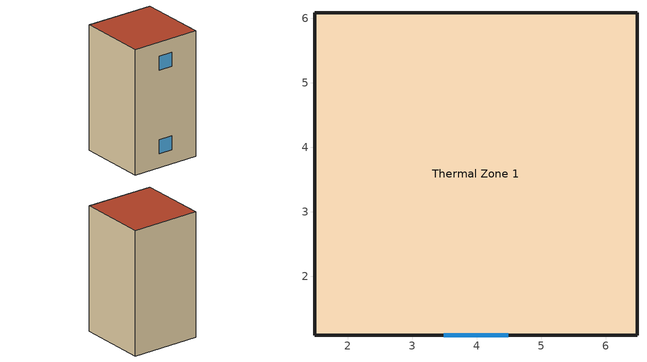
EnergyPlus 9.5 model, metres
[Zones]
Thermal Zone 1
 floor ground (CAD): 6.49,6.09 6.49,1.09 1.49,1.09 1.49,6.09 z0
 wall outside (CAD): 1.49,6.09 1.49,1.09 6.49,1.09 6.49,6.09 1.49,6.09 z0:9
 window (Interior Window): 3.49,1.09 4.49,1.09 z7:8; 3.49,1.09 4.49,1.09 z1:2
 roof outside (CAD): 6.49,1.09 6.49,6.09 1.49,6.09 1.49,1.09 z9
[Building]
Building 1
[Site:Location]
Tokio: Latitude {deg}=35.68; Longitude {deg}=139.77; Time Zone {hr}=9; Elevation {m}=0
[Site:WeatherStation]
Wind Sensor Height Above Ground {m}=10; Wind Speed Profile Exponent=0.14; Wind Speed Profile Boundary Layer Thickness {m}=270; Air Temperature Sensor Height Above Ground {m}=1.5
[Site:HeightVariation]
Wind Speed Profile Exponent=0.14; Wind Speed Profile Boundary Layer Thickness {m}=270; Air Temperature Gradient Coefficient {K/m}=0.0065
[Site:GroundTemperature:BuildingSurface]
25, 25, 25, 25, 25, 25, 25, 25, 25, 25, 25, 25
[Material]
CAD: Roughness=Rough; Thickness {m}=0.1; Conductivity {W/m-K}=2; Density {kg/m3}=2400; Specific Heat {J/kg-K}=1000; Thermal Absorptance=0.9; Solar Absorptance=0.5; Visible Absorptance=0.5
[WindowMaterial:Glazing]
Clear 3mm: Optical Data Type=SpectralAverage; Thickness {m}=0.003; Solar Transmittance at Normal Incidence=0.837; Front Side Solar Reflectance at Normal Incidence=0.075; Back Side Solar Reflectance at Normal Incidence=0; Visible Transmittance at Normal Incidence=0.898; Front Side Visible Reflectance at Normal Incidence=0.081; Back Side Visible Reflectance at Normal Incidence=0; Infrared Transmittance at Normal Incidence=0; Front Side Infrared Hemispherical Emissivity=0.84; Back Side Infrared Hemispherical Emissivity=0.84; Conductivity {W/m-K}=0.9; Dirt Correction Factor for Solar and Visible Transmittance=1; Solar Diffusing=No
[Construction]
Interior Window: Clear 3mm
CAD: CAD
[Zone]
Thermal Zone 1
[ZoneControl:Thermostat]
Thermal Zone 1 Thermostat: Zone or ZoneList=Thermal Zone 1; Control Type Schedule=Thermal Zone 1 Thermostat Schedule; Control 1=Thermostat Setpoint Dual Setpoint 1
[ThermostatSetpoint:DualSetpoint]
Thermostat Setpoint Dual Setpoint 1: Heating Setpoint Temperature Schedule=Calentamiento; Cooling Setpoint Temperature Schedule=Enfriamiento
[Schedule:Day:Interval]
Schedule Day 2; Schedule Day 1: No, 24:00, 25
[Schedule:Week:Daily]
Calentamiento Week Rule - Jan1-Dec31: Schedule Day 2, Schedule Day 2, Schedule Day 2, Schedule Day 2, Schedule Day 2, Schedule Day 2, Schedule Day 2, Schedule Day 2, Schedule Day 2, Schedule Day 2, Schedule Day 2, Schedule Day 2
Enfriamiento Week Rule - Jan1-Dec31: Schedule Day 1, Schedule Day 1, Schedule Day 1, Schedule Day 1, Schedule Day 1, Schedule Day 1, Schedule Day 1, Schedule Day 1, Schedule Day 1, Schedule Day 1, Schedule Day 1, Schedule Day 1
[Schedule:Year]
Calentamiento: Calentamiento Week Rule - Jan1-Dec31, 1, 1, 12, 31
Enfriamiento: Enfriamiento Week Rule - Jan1-Dec31, 1, 1, 12, 31
[Schedule:Compact]
Thermal Zone 1 Thermostat Schedule: Through: 12/31, For: AllDays, Until: 24:00, 4
[AirflowNetwork:SimulationControl]
SS: AirflowNetwork Control=MultizoneWithoutDistribution; Wind Pressure Coefficient Type=SurfaceAverageCalculation; Building Type=LowRise; Maximum Number of Iterations=500; Initialization Type=ZeroNodePressures; Relative Airflow Convergence Tolerance=0.0001; Absolute Airflow Convergence Tolerance {kg/s}=0.000001; Convergence Acceleration Limit=-.5; Azimuth Angle of Long Axis of Building {deg}=0; Ratio of Building Width Along Short Axis to Width Along Long Axis=1; Height Dependence of External Node Temperature=No
[AirflowNetwork:MultiZone:Zone]
Thermal Zone 1: Ventilation Control Mode=Constant; Indoor and Outdoor Temperature Difference Upper Limit for Minimum Venting Open Factor {deltaC}=100; Indoor and Outdoor Enthalpy Difference Upper Limit for Minimum Venting Open Factor {deltaJ/kg}=300000
[AirflowNetwork:MultiZone:Surface] Window/Door Opening Factor, or Crack Factor=1; Ventilation Control Mode=ZoneLevel; Indoor and Outdoor Temperature Difference Upper Limit for Minimum Venting Open Factor {deltaC}=100; Indoor and Outdoor Enthalpy Difference Upper Limit for Minimum Venting Open Factor {deltaJ/kg}=300000; Equivalent Rectangle Method=PolygonHeight; Equivalent Rectangle Aspect Ratio=1
Name | Leakage Component
UpW | OUp
DownW | ODown
[AirflowNetwork:MultiZone:Component:DetailedOpening] Air Mass Flow Coefficient When Opening is Closed {kg/s-m}=0.001; Air Mass Flow Exponent When Opening is Closed=0.667; Type of Rectangular Large Vertical Opening (LVO)=NonPivoted; Extra Crack Length or Height of Pivoting Axis {m}=0; Number of Sets of Opening Factor Data=2; Opening Factor 1=0; Discharge Coefficient for Opening Factor 1=0.001; Width Factor for Opening Factor 1=0; Height Factor for Opening Factor 1=0; Start Height Factor for Opening Factor 1=0; Opening Factor 2=1; Width Factor for Opening Factor 2=1; Height Factor for Opening Factor 2=1; Start Height Factor for Opening Factor 2=0
Name | Discharge Coefficient for Opening Factor 2
OUp | 0.6
ODown | 1
